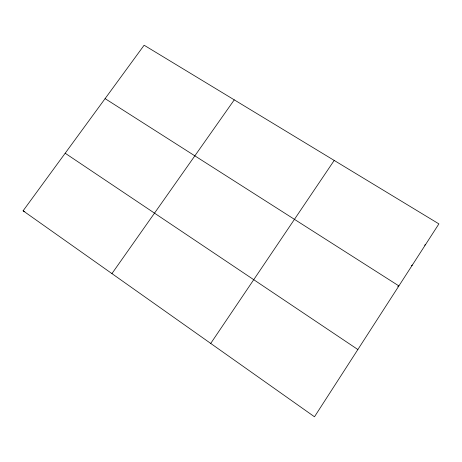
<?xml version="1.0" encoding="UTF-8"?>
<svg xmlns="http://www.w3.org/2000/svg" width="462" height="462" viewBox="0 0 462 462"><rect width="100%" height="100%" fill="white"/><g stroke="black" fill="none" stroke-linecap="round" stroke-linejoin="round"><path stroke-width="0.69" d="M210.724 343.428L334.205 160.43M111.943 273.602L234.257 99.856M23.1 210.805L144.127 45.224L438.9 223.885L314.489 416.776L23.1 210.805L24.827 211.671M424.601 245.218L425.675 244.392M411.371 265.731L412.335 265.072M397.742 286.573L398.891 285.92L105.093 98.625M65.182 153.234L357.865 349.526"/></g></svg>
